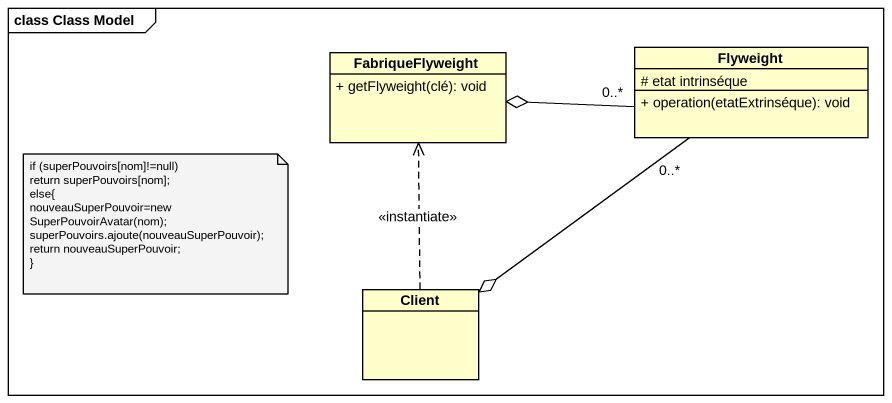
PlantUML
@startuml
mainframe class Class Model
hide circle
hide empty members
skinparam classAttributeIconSize 0
class FabriqueFlyweight {
  + getFlyweight(clé): void
}
class Flyweight {
  # etat intrinséque
  + operation(etatExtrinséque): void
}
class Client
Flyweight "0..*" -left-o FabriqueFlyweight
Flyweight "0..*" --o Client
Client .up.> FabriqueFlyweight : <<instantiate>>
note as N1
  if (superPouvoirs[nom]!=null)
  return superPouvoirs[nom];
  else{
  nouveauSuperPouvoir=new SuperPouvoirAvatar(nom);
  superPouvoirs.ajoute(nouveauSuperPouvoir);
  return nouveauSuperPouvoir;
  ~}
end note
@enduml
